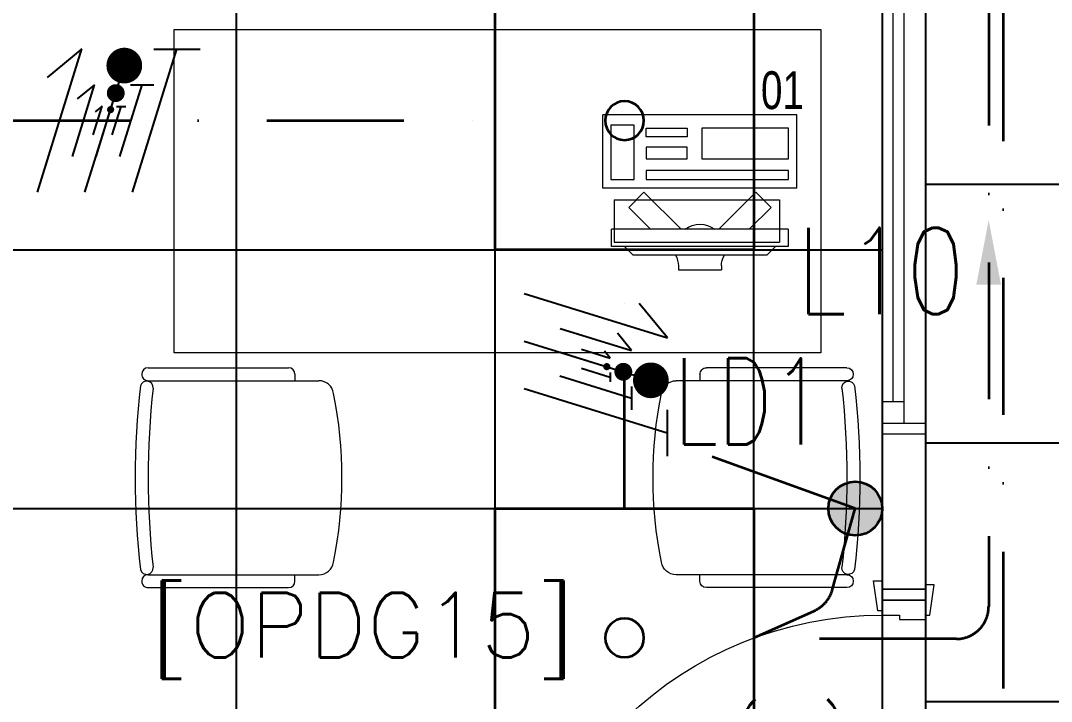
# Model space of a CAD drawing. Header units: inches. Extents: x -12418 to 57169, y -29325 to 19878.
# Drawn here: x 15699 to 18090, y -6347 to -4768 of the extents above; entities that cross this region are included whole.
import ezdxf
from ezdxf import colors
from ezdxf.entities.mleader import LeaderData, LeaderLine
from ezdxf.enums import TextEntityAlignment as Align
from ezdxf.math import Vec2, Vec3

# ---------------------------------------------------------------- set-up
doc = ezdxf.new("R2010")
doc.units = ezdxf.units.IN
doc.header["$LTSCALE"] = 25
doc.header["$MEASUREMENT"] = 0
doc.linetypes.add('DASHDOT', pattern=[25.4, 12.7, -6.35, 0, -6.35])
doc.layers.get('0').update_dxf_attribs({"color": 8})
for name, color, linetype, lineweight in [('00-Ground Floor$0$72_EGR_BASE_TEXT', 252, 'Continuous', 5), ('00-Ground Floor$0$72_EGR_EQP_TAG', 142, 'Continuous', 5), ('00-Ground Floor$0$Aluminum', 251, 'Continuous', 5), ('00-Ground Floor$0$LOADING', 253, 'Continuous', 5), ('00-Ground Floor$0$Walls', 251, 'Continuous', 5), ('00-Ground Floor$0$Wooden Joinery', 251, 'Continuous', 5), ('E-LITE-CIRC', 6, 'Continuous', 25), ('E-LITE-CIRC-NUMB', 6, 'Continuous', 25), ('E-LITE-CLNG', 150, 'Continuous', 35), ('E-LITE-CLNG-CNDT', 6, 'DASHDOT', 35), ('E-LITE-CLNG-CNDT @ 100', 6, 'DASHDOT', 35), ('E-LITE-CTRL', 6, 'Continuous', 25), ('E-LITE-IDEN', 6, 'Continuous', 25), ('E-LITE-SWCH @ 100', 3, 'Continuous', 35), ('E-POWR-TEXT', 6, 'Continuous', 25), ('E-POWR-WIRE', 6, 'Continuous', 25), ('E-POWR-WIRE @ 100', 6, 'Continuous', 25), ('E-POWR-WIRE @ 20', 6, 'Continuous', 25), ('E-POWR-WIRE @ 50', 6, 'Continuous', 25)]:
    doc.layers.add(name, color=color, linetype=linetype, lineweight=lineweight)
doc.layers.add('00-Ground Floor$0$False Ceiling', color=251, linetype='Continuous')
doc.styles.add('00-Ground Floor$0$SIMPLEX', font='SIMPLEX.shx', dxfattribs={"height": 150})
doc.styles.add('00-Ground Floor$0$X3G_ENTITY_257CFD', font='swisscl.ttf', dxfattribs={"height": 200})
doc.styles.add('DC_Elc_Romans', font='elc_romans.shx', dxfattribs={"width": 0.7})
doc.styles.add('DC_Simplex', font='SIMPLEX.shx', dxfattribs={"width": 0.7})

# ---------------------------------------------------------------- blocks, each defined once
blk = doc.blocks.new('00-Ground Floor$0$A$C72370EFE')
at = {"layer": '00-Ground Floor$0$Wooden Joinery'}
for p, q in [((-0.01, -0.04), (-0.02, -0.04)), ((-0.01, -0.03), (-0.01, -0.07)), ((0, -0.03), (-0.01, -0.03)), ((0.04, -0.03), (0.05, -0.03)), ((0.05, -0.03), (0.05, -0.07)), ((0.05, -0.04), (0.06, -0.04)), ((-0.05, -0.07), (-0.05, -0.16)), ((-0.03, -0.07), (-0.03, -0.16)), ((-0.01, -0.06), (-0.02, -0.06)), ((0, -0.07), (-0.01, -0.07)), ((0.04, -0.07), (0.05, -0.07)), ((0.05, -0.06), (0.06, -0.06)), ((0.07, -0.07), (0.07, -0.16)), ((0.09, -0.07), (0.09, -0.16)), ((-0.01, -0.17), (-0.02, -0.17)), ((-0.01, -0.19), (-0.02, -0.19)), ((-0.01, -0.17), (-0.01, -0.19)), ((0.05, -0.17), (0.06, -0.17)), ((0.05, -0.17), (0.05, -0.19)), ((0.05, -0.19), (0.06, -0.19))]:
    blk.add_line(p, q, dxfattribs=at)
for centre, radius, start, end in [((-0.02, -0.07), 0.03, 90, 180), ((0.06, -0.07), 0.03, 0, 90), ((-0.02, -0.07), 0.01, 90, 180), ((0.06, -0.07), 0.01, 0, 90), ((-0.02, -0.16), 0.03, 180, 270), ((-0.02, -0.16), 0.01, 180, 270), ((0.06, -0.16), 0.01, 270, 0), ((0.06, -0.16), 0.03, 270, 0)]:
    blk.add_arc(centre, radius, start, end, dxfattribs=at)
blk = doc.blocks.new('00-Ground Floor$0$A$C5DAD61B4')
at = {"layer": '00-Ground Floor$0$Wooden Joinery'}
for points in [[(80, 959.1), (80, 969.1), (10, 979.1), (10, 959.1)], [(940, 959.1), (940, 969.1), (1010, 979.1), (1010, 959.1)], [(70, 859.1), (70, 849.1), (0, 839.1), (0, 859.1)], [(120, 859.1), (120, 0), (80, 0), (80, 859.1)], [(950, 859.1), (950, 849.1), (1020, 839.1), (1020, 859.1)]]:
    blk.add_lwpolyline(points, close=True, dxfattribs=at)
for points in [[(45, 859.1), (45, 959.1), (20, 959.1), (20, 859.1), (45, 859.1)], [(45, 859.1), (80, 859.1), (80, 899.1), (90, 899.1), (90, 959.1), (45, 959.1), (45, 859.1)], [(975, 859.1), (940, 859.1), (940, 899.1), (930, 899.1), (930, 959.1), (975, 959.1), (975, 859.1)], [(975, 859.1), (975, 959.1), (1000, 959.1), (1000, 859.1), (975, 859.1)]]:
    blk.add_lwpolyline(points, dxfattribs=at)
blk.add_arc((80, 859.1), 860, 272.666, 0, dxfattribs=at)
at = {"layer": '00-Ground Floor$0$Wooden Joinery', "xscale": 999.9999999998854, "yscale": 999.9999999998854, "zscale": 999.9999999998854, "rotation": 180}
blk.add_blockref('00-Ground Floor$0$A$C72370EFE', (120, 0), dxfattribs=at)
blk = doc.blocks.new('00-Ground Floor$0$GF21016-P')
at = {"layer": '00-Ground Floor$0$LOADING', "extrusion": (-1.24384e-09, -1.20261e-09, -1)}
for p, q in [((0.0128, 0.0179), (0.0128, 0.4136)), ((0.4628, 0.0179), (0.4628, 0.4136)), ((-0.0172, 0.0179), (-0.0172, 0.3435)), ((-0.0022, 0.3585), (0.0128, 0.3585)), ((0.4778, 0.3585), (0.4628, 0.3585)), ((0.4928, 0.0179), (0.4928, 0.3435)), ((0.4778, 0.0029), (0.4778, 0.0029))]:
    blk.add_line(p, q, dxfattribs=at)
for centre, radius, start, end in [((-0.2378, -0.5362), 1.0036, 78.7568, 101.2432), ((-0.0478, 0.4136), 0.035, 0, 80.6557), ((-0.4278, 0.4136), 0.035, 99.3443, 180), ((0.0022, 0.3435), 0.015, 0, 90), ((-0.4778, 0.3435), 0.015, 90, 180), ((-0.0284, 0.0145), 0.015, 284.3864, 95.5209), ((-0.2378, 1.8928), 1.8749, 263.6341, 276.3659), ((-0.4471, 0.0145), 0.015, 84.4791, 255.6136), ((0.0022, 0.0179), 0.015, 270, 0), ((0.0022, 0.0179), 0.015, 180, 270), ((-0.2378, 1.8734), 1.8855, 263.5119, 276.4881), ((-0.4778, 0.0179), 0.015, 270, 0), ((-0.4778, 0.0179), 0.015, 180, 270)]:
    blk.add_arc(centre, radius, start, end, dxfattribs=at)
blk = doc.blocks.new('00-Ground Floor$0$ITCWLS1-P')
at = {"layer": '00-Ground Floor$0$LOADING'}
for p, q in [((-0.17, 0.45), (-0.17, 0)), ((-0.17, 0.45), (0, 0.45)), ((-0.1496, 0.4305), (-0.1291, 0.4305)), ((-0.1291, 0.4305), (-0.1291, 0.4089)), ((0, 0.45), (0, 0)), ((-0.2651, 0.43, 0), (-0.3051, 0.43, 0)), ((-0.3051, 0.43, 0), (-0.3051, 0.02, 0)), ((-0.197, 0.4094), (-0.295, 0.4094)), ((-0.295, 0.0264), (-0.295, 0.4094)), ((-0.2651, 0.43, 0), (-0.2651, 0.02, 0)), ((-0.197, 0.0264), (-0.197, 0.4094)), ((-0.3251, 0.38, 0), (-0.3051, 0.4, 0)), ((-0.3251, 0.38, 0), (-0.3251, 0.07, 0)), ((-0.3503, 0.275), (-0.3596, 0.275)), ((-0.3596, 0.175), (-0.3596, 0.275)), ((-0.3503, 0.175), (-0.3596, 0.175)), ((-0.3251, 0.07, 0), (-0.3051, 0.05, 0)), ((-0.197, 0.0264), (-0.295, 0.0264)), ((-0.3051, 0.02, 0), (-0.2651, 0.02, 0)), ((-0.17, 0), (0, 0))]:
    blk.add_line(p, q, dxfattribs=at)
at = {"layer": '00-Ground Floor$0$LOADING', "extrusion": (2.48281e-10, 3.18408e-10, -1)}
for p, q in [((-0.2651, 0.3395), (-0.2144, 0.3902)), ((-0.1791, 0.3548), (-0.2144, 0.3902)), ((-0.2651, 0.2688), (-0.1791, 0.3548))]:
    blk.add_line(p, q, dxfattribs=at)
at = {"layer": '00-Ground Floor$0$LOADING', "extrusion": (2.48281e-10, -3.18408e-10, -1)}
for p, q in [((-0.2651, 0.1812), (-0.1791, 0.0952)), ((-0.2651, 0.1105), (-0.2144, 0.0598)), ((-0.1791, 0.0952), (-0.2144, 0.0598))]:
    blk.add_line(p, q, dxfattribs=at)
at = {"layer": '00-Ground Floor$0$LOADING'}
for points in [[(-0.1291, 0.4089), (-0.1291, 0.1), (-0.1496, 0.1), (-0.1496, 0.4305)], [(-0.1496, 0.1), (-0.1496, 0.1), (-0.1496, 0.1), (-0.1496, 0.1), (-0.1496, 0.1), (-0.1496, 0.1), (-0.1496, 0.1), (-0.1496, 0.1), (-0.1496, 0.1)], [(-0.1496, 0.1), (-0.1496, 0.1), (-0.1496, 0.1), (-0.1496, 0.1), (-0.1496, 0.1), (-0.1496, 0.1), (-0.1496, 0.1), (-0.1496, 0.1), (-0.1496, 0.1), (-0.1496, 0.1), (-0.1496, 0.1), (-0.1496, 0.1), (-0.1496, 0.1), (-0.1496, 0.1), (-0.1496, 0.1), (-0.1496, 0.1), (-0.1496, 0.1), (-0.1496, 0.1)], [(-0.1496, 0.1), (-0.1496, 0.1), (-0.1496, 0.1), (-0.1496, 0.1), (-0.1496, 0.1), (-0.1496, 0.1), (-0.1496, 0.1), (-0.1496, 0.1), (-0.1496, 0.1), (-0.1496, 0.1)], [(-0.1496, 0.1), (-0.1496, 0.1), (-0.1496, 0.1), (-0.1496, 0.1), (-0.1496, 0.1), (-0.1496, 0.1), (-0.1496, 0.1)], [(-0.1496, 0.1), (-0.1496, 0.1), (-0.1496, 0.1), (-0.1496, 0.1), (-0.1496, 0.1), (-0.1496, 0.1), (-0.1496, 0.1), (-0.1496, 0.1), (-0.1496, 0.1), (-0.1496, 0.1)], [(-0.1496, 0.1), (-0.1496, 0.1), (-0.1496, 0.1), (-0.1496, 0.1), (-0.1496, 0.1), (-0.1496, 0.1), (-0.1496, 0.1), (-0.1496, 0.1), (-0.1496, 0.1), (-0.1496, 0.1), (-0.1496, 0.1), (-0.1496, 0.1), (-0.1496, 0.1), (-0.1496, 0.1), (-0.1496, 0.1)], [(-0.1496, 0.1), (-0.1496, 0.1), (-0.1496, 0.1), (-0.1496, 0.1), (-0.1496, 0.1), (-0.1496, 0.1), (-0.1496, 0.1), (-0.1496, 0.1), (-0.1496, 0.1), (-0.1496, 0.1)], [(-0.1496, 0.1), (-0.1496, 0.1), (-0.1496, 0.1), (-0.1496, 0.1), (-0.1496, 0.1), (-0.1496, 0.1), (-0.1496, 0.1), (-0.1496, 0.1), (-0.1496, 0.1), (-0.1496, 0.1)], [(-0.1496, 0.1), (-0.1496, 0.1), (-0.1496, 0.1), (-0.1496, 0.1), (-0.1496, 0.1), (-0.1496, 0.1), (-0.1496, 0.1), (-0.1496, 0.1), (-0.1496, 0.1), (-0.1496, 0.1), (-0.1496, 0.1), (-0.1496, 0.1), (-0.1496, 0.1), (-0.1496, 0.1), (-0.1496, 0.1), (-0.1496, 0.1), (-0.1496, 0.1), (-0.1496, 0.1), (-0.1496, 0.1), (-0.1496, 0.1), (-0.1496, 0.1), (-0.1496, 0.1), (-0.1496, 0.1), (-0.1496, 0.1), (-0.1496, 0.1), (-0.1496, 0.1), (-0.1496, 0.1), (-0.1496, 0.1), (-0.1496, 0.1), (-0.1496, 0.1), (-0.1496, 0.1), (-0.1496, 0.1), (-0.1496, 0.1), (-0.1496, 0.1), (-0.1496, 0.1), (-0.1496, 0.1), (-0.1496, 0.1), (-0.1496, 0.1), (-0.1496, 0.1), (-0.1496, 0.1), (-0.1496, 0.1), (-0.1496, 0.1), (-0.1496, 0.1), (-0.1496, 0.1), (-0.1496, 0.1), (-0.1496, 0.1), (-0.1496, 0.1), (-0.1496, 0.1), (-0.1496, 0.1), (-0.1496, 0.1), (-0.1496, 0.1), (-0.1496, 0.1), (-0.1496, 0.1), (-0.1496, 0.1)], [(-0.1496, 0.1), (-0.1496, 0.1), (-0.1496, 0.1), (-0.1496, 0.1), (-0.1496, 0.1), (-0.1496, 0.1), (-0.1496, 0.1), (-0.1496, 0.1), (-0.1496, 0.1), (-0.1496, 0.1), (-0.1496, 0.1), (-0.1496, 0.1), (-0.1496, 0.1), (-0.1496, 0.1), (-0.1496, 0.1), (-0.1496, 0.1), (-0.1496, 0.1), (-0.1496, 0.1), (-0.1496, 0.1), (-0.1496, 0.1), (-0.1496, 0.1), (-0.1496, 0.1), (-0.1496, 0.1), (-0.1496, 0.1), (-0.1496, 0.1), (-0.1496, 0.1), (-0.1496, 0.1), (-0.1496, 0.1), (-0.1496, 0.1), (-0.1496, 0.1), (-0.1496, 0.1), (-0.1496, 0.1), (-0.1496, 0.1), (-0.1496, 0.1), (-0.1496, 0.1), (-0.1496, 0.1), (-0.1496, 0.1), (-0.1496, 0.1), (-0.1496, 0.1), (-0.1496, 0.1), (-0.1496, 0.1), (-0.1496, 0.1), (-0.1496, 0.1), (-0.1496, 0.1), (-0.1496, 0.1), (-0.1496, 0.1), (-0.1496, 0.1), (-0.1496, 0.1), (-0.1496, 0.1), (-0.1496, 0.1), (-0.1496, 0.1), (-0.1496, 0.1), (-0.1496, 0.1), (-0.1496, 0.1), (-0.1496, 0.1), (-0.1496, 0.1), (-0.1496, 0.1), (-0.1496, 0.1), (-0.1496, 0.1), (-0.1496, 0.1), (-0.1496, 0.1), (-0.1496, 0.1), (-0.1496, 0.1), (-0.1496, 0.1), (-0.1496, 0.1), (-0.1496, 0.1), (-0.1496, 0.1), (-0.1496, 0.1), (-0.1496, 0.1), (-0.1496, 0.1), (-0.1496, 0.1), (-0.1496, 0.1), (-0.1496, 0.1), (-0.1496, 0.1), (-0.1496, 0.1), (-0.1496, 0.1), (-0.1496, 0.1), (-0.1496, 0.1), (-0.1496, 0.1), (-0.1496, 0.1), (-0.1496, 0.1), (-0.1496, 0.1), (-0.1496, 0.1), (-0.1496, 0.1), (-0.1496, 0.1), (-0.1496, 0.1), (-0.1496, 0.1), (-0.1496, 0.1), (-0.1496, 0.1)], [(-0.1496, 0.1), (-0.1496, 0.1), (-0.1496, 0.1), (-0.1496, 0.1), (-0.1496, 0.1), (-0.1496, 0.1), (-0.1496, 0.1), (-0.1496, 0.1), (-0.1496, 0.1), (-0.1496, 0.1), (-0.1496, 0.1), (-0.1496, 0.1)], [(-0.1496, 0.1), (-0.1496, 0.1), (-0.1496, 0.1), (-0.1496, 0.1), (-0.1496, 0.1), (-0.1496, 0.1), (-0.1496, 0.1)], [(-0.1496, 0.1), (-0.1496, 0.1), (-0.1496, 0.1), (-0.1496, 0.1), (-0.1496, 0.1), (-0.1496, 0.1), (-0.1496, 0.1), (-0.1496, 0.1), (-0.1496, 0.1), (-0.1496, 0.1), (-0.1496, 0.1), (-0.1496, 0.1), (-0.1496, 0.1), (-0.1496, 0.1), (-0.1496, 0.1), (-0.1496, 0.1), (-0.1496, 0.1)], [(-0.1496, 0.1), (-0.1496, 0.1), (-0.1496, 0.1), (-0.1496, 0.1), (-0.1496, 0.1), (-0.1496, 0.1), (-0.1496, 0.1), (-0.1496, 0.1), (-0.1496, 0.1), (-0.1496, 0.1), (-0.1496, 0.1), (-0.1496, 0.1), (-0.1496, 0.1), (-0.1496, 0.1), (-0.1496, 0.1), (-0.1496, 0.1), (-0.1496, 0.1), (-0.1496, 0.1), (-0.1496, 0.1), (-0.1496, 0.1), (-0.1496, 0.1), (-0.1496, 0.1), (-0.1496, 0.1), (-0.1496, 0.1), (-0.1496, 0.1), (-0.1496, 0.1), (-0.1496, 0.1), (-0.1496, 0.1), (-0.1496, 0.1), (-0.1496, 0.1), (-0.1496, 0.1), (-0.1496, 0.1), (-0.1496, 0.1), (-0.1496, 0.1), (-0.1496, 0.1), (-0.1496, 0.1), (-0.1496, 0.1), (-0.1496, 0.1), (-0.1496, 0.1), (-0.1496, 0.1), (-0.1496, 0.1), (-0.1496, 0.1), (-0.1496, 0.1), (-0.1496, 0.1), (-0.1496, 0.1), (-0.1496, 0.1), (-0.1496, 0.1), (-0.1496, 0.1), (-0.1496, 0.1), (-0.1496, 0.1), (-0.1496, 0.1), (-0.1496, 0.1), (-0.1496, 0.1), (-0.1496, 0.1), (-0.1496, 0.1), (-0.1496, 0.1), (-0.1496, 0.1), (-0.1496, 0.1), (-0.1496, 0.1), (-0.1496, 0.1), (-0.1496, 0.1), (-0.1496, 0.1), (-0.1496, 0.1), (-0.1496, 0.1), (-0.1496, 0.1), (-0.1496, 0.1), (-0.1496, 0.1), (-0.1496, 0.1), (-0.1496, 0.1), (-0.1496, 0.1), (-0.1496, 0.1), (-0.1496, 0.1), (-0.1496, 0.1), (-0.1496, 0.1), (-0.1496, 0.1), (-0.1496, 0.1), (-0.1496, 0.1), (-0.1496, 0.1), (-0.1496, 0.1), (-0.1496, 0.1), (-0.1496, 0.1), (-0.1496, 0.1), (-0.1496, 0.1), (-0.1496, 0.1), (-0.1496, 0.1), (-0.1496, 0.1), (-0.1496, 0.1), (-0.1496, 0.1), (-0.1496, 0.1), (-0.1496, 0.1), (-0.1496, 0.1), (-0.1496, 0.1), (-0.1496, 0.1), (-0.1496, 0.1), (-0.1496, 0.1), (-0.1496, 0.1), (-0.1496, 0.1), (-0.1496, 0.1), (-0.1496, 0.1), (-0.1496, 0.1), (-0.1496, 0.1), (-0.1496, 0.1), (-0.1496, 0.1), (-0.1496, 0.1), (-0.1496, 0.1), (-0.1496, 0.1), (-0.1496, 0.1), (-0.1496, 0.1), (-0.1496, 0.1), (-0.1496, 0.1), (-0.1496, 0.1)], [(-0.1496, 0.1), (-0.1496, 0.1), (-0.1496, 0.1), (-0.1496, 0.1), (-0.1496, 0.1), (-0.1496, 0.1), (-0.1496, 0.1), (-0.1496, 0.1)]]:
    blk.add_lwpolyline(points, dxfattribs=at)
for points in [[(-0.1019, 0.4305), (-0.0304, 0.4305), (-0.0304, 0.2294), (-0.1019, 0.2294)], [(-0.1019, 0.1954), (-0.0747, 0.1954), (-0.0747, 0.1), (-0.1019, 0.1)], [(-0.0304, 0.1954), (-0.0508, 0.1954), (-0.0508, 0.1), (-0.0304, 0.1)], [(-0.1496, 0.1), (-0.1496, 0.1), (-0.1496, 0.1), (-0.1496, 0.1), (-0.1496, 0.1), (-0.1496, 0.1), (-0.1496, 0.1), (-0.1496, 0.1), (-0.1496, 0.1), (-0.1496, 0.1), (-0.1496, 0.1), (-0.1496, 0.1), (-0.1496, 0.1), (-0.1496, 0.1), (-0.1496, 0.1), (-0.1496, 0.1), (-0.1496, 0.1), (-0.1496, 0.1), (-0.1496, 0.1), (-0.1496, 0.1), (-0.1496, 0.1), (-0.1496, 0.1), (-0.1496, 0.1), (-0.1496, 0.1), (-0.1496, 0.1), (-0.1496, 0.1), (-0.1496, 0.1), (-0.1496, 0.1), (-0.1496, 0.1), (-0.1496, 0.1), (-0.1496, 0.1), (-0.1496, 0.1), (-0.1496, 0.1), (-0.1496, 0.1), (-0.1496, 0.1), (-0.1496, 0.1), (-0.1496, 0.1), (-0.1496, 0.1), (-0.1496, 0.1), (-0.1496, 0.1), (-0.1496, 0.1), (-0.1496, 0.1), (-0.1496, 0.1), (-0.1496, 0.1), (-0.1496, 0.1), (-0.1496, 0.1), (-0.1496, 0.1), (-0.1496, 0.1), (-0.1496, 0.1), (-0.1496, 0.1), (-0.1496, 0.1), (-0.1496, 0.1), (-0.1496, 0.1), (-0.1496, 0.1), (-0.1496, 0.1), (-0.1496, 0.1), (-0.1496, 0.1), (-0.1496, 0.1), (-0.1496, 0.1), (-0.1496, 0.1), (-0.1496, 0.1), (-0.1496, 0.1), (-0.1496, 0.1), (-0.1496, 0.1), (-0.1496, 0.1), (-0.1496, 0.1), (-0.1496, 0.1), (-0.1496, 0.1), (-0.1496, 0.1), (-0.1496, 0.1), (-0.1496, 0.1), (-0.1496, 0.1), (-0.1496, 0.1), (-0.1496, 0.1), (-0.1496, 0.1), (-0.1496, 0.1), (-0.1496, 0.1), (-0.1496, 0.1), (-0.1496, 0.1), (-0.1496, 0.1), (-0.1496, 0.1), (-0.1496, 0.1), (-0.1496, 0.1), (-0.1496, 0.1), (-0.1496, 0.1), (-0.1496, 0.1), (-0.1496, 0.1), (-0.1496, 0.1), (-0.1496, 0.1), (-0.1496, 0.1), (-0.1496, 0.1), (-0.1496, 0.1), (-0.1496, 0.1), (-0.1496, 0.1), (-0.1496, 0.1), (-0.1496, 0.1), (-0.1496, 0.1), (-0.1496, 0.1), (-0.1496, 0.1), (-0.1496, 0.1), (-0.1496, 0.1), (-0.1496, 0.1), (-0.1496, 0.1), (-0.1496, 0.1), (-0.1496, 0.1), (-0.1496, 0.1), (-0.1496, 0.1), (-0.1496, 0.1), (-0.1496, 0.1), (-0.1496, 0.1), (-0.1496, 0.1), (-0.1496, 0.1), (-0.1496, 0.1), (-0.1496, 0.1), (-0.1496, 0.1), (-0.1496, 0.1), (-0.1496, 0.1), (-0.1496, 0.1), (-0.1496, 0.1), (-0.1496, 0.1), (-0.1496, 0.1), (-0.1496, 0.1), (-0.1496, 0.1), (-0.1496, 0.1), (-0.1496, 0.1), (-0.1496, 0.1), (-0.1496, 0.1), (-0.1496, 0.1), (-0.1496, 0.1), (-0.1496, 0.1), (-0.1496, 0.1), (-0.1496, 0.1), (-0.1496, 0.1), (-0.1496, 0.1), (-0.1496, 0.1), (-0.1496, 0.1), (-0.1496, 0.1), (-0.1496, 0.1), (-0.1496, 0.1), (-0.1496, 0.1), (-0.1496, 0.1), (-0.1496, 0.1), (-0.1496, 0.1), (-0.1496, 0.1), (-0.1496, 0.1), (-0.1496, 0.1), (-0.1496, 0.1), (-0.1496, 0.1), (-0.1496, 0.1), (-0.1496, 0.1), (-0.1496, 0.1), (-0.1496, 0.1), (-0.1496, 0.1), (-0.1496, 0.1), (-0.1496, 0.1), (-0.1496, 0.1), (-0.1496, 0.1), (-0.1496, 0.1), (-0.1496, 0.1), (-0.1496, 0.1), (-0.1496, 0.1), (-0.1496, 0.1), (-0.1496, 0.1), (-0.1496, 0.1), (-0.1496, 0.1), (-0.1496, 0.1), (-0.1496, 0.1), (-0.1496, 0.1), (-0.1496, 0.1), (-0.1496, 0.1), (-0.1496, 0.1), (-0.1496, 0.1), (-0.1496, 0.1), (-0.1496, 0.1), (-0.1496, 0.1), (-0.1496, 0.1), (-0.1496, 0.1), (-0.1496, 0.1), (-0.1496, 0.1), (-0.1496, 0.1), (-0.1496, 0.1), (-0.1496, 0.1), (-0.1496, 0.1), (-0.1496, 0.1), (-0.1496, 0.1), (-0.1496, 0.1), (-0.1496, 0.1), (-0.1496, 0.1), (-0.1496, 0.1), (-0.1496, 0.1), (-0.1496, 0.1), (-0.1496, 0.1), (-0.1496, 0.1), (-0.1496, 0.1), (-0.1496, 0.1), (-0.1496, 0.1), (-0.1496, 0.1), (-0.1496, 0.1), (-0.1496, 0.1), (-0.1496, 0.1), (-0.1496, 0.1), (-0.1496, 0.1), (-0.1496, 0.1), (-0.1496, 0.1), (-0.1496, 0.1), (-0.1496, 0.1), (-0.1496, 0.1), (-0.1496, 0.1), (-0.1496, 0.1), (-0.1496, 0.1), (-0.1496, 0.1), (-0.1496, 0.1), (-0.1496, 0.1), (-0.1496, 0.1), (-0.1496, 0.1), (-0.1496, 0.1), (-0.1496, 0.1), (-0.1496, 0.1), (-0.1496, 0.1), (-0.1496, 0.1), (-0.1496, 0.1), (-0.1496, 0.1), (-0.1496, 0.1), (-0.1496, 0.1), (-0.1496, 0.1), (-0.1496, 0.1), (-0.1496, 0.1), (-0.1496, 0.1), (-0.1496, 0.1), (-0.1496, 0.1), (-0.1496, 0.1), (-0.1496, 0.1), (-0.1496, 0.1), (-0.1496, 0.1), (-0.1496, 0.1), (-0.1496, 0.1), (-0.1496, 0.1), (-0.1496, 0.1), (-0.1496, 0.1), (-0.1496, 0.1), (-0.1496, 0.1), (-0.1496, 0.1), (-0.1496, 0.1), (-0.1496, 0.1), (-0.1496, 0.1), (-0.1496, 0.1), (-0.1496, 0.1), (-0.1496, 0.1), (-0.1496, 0.1), (-0.1496, 0.1), (-0.1496, 0.1), (-0.1496, 0.1), (-0.1496, 0.1), (-0.1496, 0.1), (-0.1496, 0.1), (-0.1496, 0.1), (-0.1496, 0.1), (-0.1496, 0.1), (-0.1496, 0.1), (-0.1496, 0.1), (-0.1496, 0.1), (-0.1496, 0.1), (-0.1496, 0.1), (-0.1496, 0.1), (-0.1496, 0.1), (-0.1496, 0.1), (-0.1496, 0.1), (-0.1496, 0.1), (-0.1496, 0.1), (-0.1496, 0.1), (-0.1496, 0.1), (-0.1496, 0.1), (-0.1496, 0.1), (-0.1496, 0.1), (-0.1496, 0.1), (-0.1496, 0.1), (-0.1496, 0.1)], [(-0.1496, 0.1), (-0.1496, 0.1), (-0.1496, 0.1), (-0.1496, 0.1), (-0.1496, 0.1), (-0.1496, 0.1), (-0.1496, 0.1), (-0.1496, 0.1), (-0.1496, 0.1), (-0.1496, 0.1), (-0.1496, 0.1), (-0.1496, 0.1), (-0.1496, 0.1), (-0.1496, 0.1), (-0.1496, 0.1), (-0.1496, 0.1), (-0.1496, 0.1), (-0.1496, 0.1), (-0.1496, 0.1), (-0.1496, 0.1), (-0.1496, 0.1), (-0.1496, 0.1), (-0.1496, 0.1), (-0.1496, 0.1), (-0.1496, 0.1), (-0.1496, 0.1), (-0.1496, 0.1), (-0.1496, 0.1), (-0.1496, 0.1), (-0.1496, 0.1), (-0.1496, 0.1), (-0.1496, 0.1), (-0.1496, 0.1), (-0.1496, 0.1), (-0.1496, 0.1), (-0.1496, 0.1), (-0.1496, 0.1), (-0.1496, 0.1), (-0.1496, 0.1), (-0.1496, 0.1), (-0.1496, 0.1), (-0.1496, 0.1), (-0.1496, 0.1), (-0.1496, 0.1), (-0.1496, 0.1), (-0.1496, 0.1), (-0.1496, 0.1), (-0.1496, 0.1), (-0.1496, 0.1), (-0.1496, 0.1), (-0.1496, 0.1), (-0.1496, 0.1), (-0.1496, 0.1), (-0.1496, 0.1), (-0.1496, 0.1), (-0.1496, 0.1), (-0.1496, 0.1), (-0.1496, 0.1), (-0.1496, 0.1), (-0.1496, 0.1), (-0.1496, 0.1), (-0.1496, 0.1), (-0.1496, 0.1), (-0.1496, 0.1), (-0.1496, 0.1), (-0.1496, 0.1), (-0.1496, 0.1), (-0.1496, 0.1), (-0.1496, 0.1), (-0.1496, 0.1), (-0.1496, 0.1), (-0.1496, 0.1), (-0.1496, 0.1), (-0.1496, 0.1), (-0.1496, 0.1), (-0.1496, 0.1), (-0.1496, 0.1), (-0.1496, 0.1), (-0.1496, 0.1), (-0.1496, 0.1), (-0.1496, 0.1), (-0.1496, 0.1), (-0.1496, 0.1), (-0.1496, 0.1), (-0.1496, 0.1), (-0.1496, 0.1), (-0.1496, 0.1), (-0.1496, 0.1), (-0.1496, 0.1), (-0.1496, 0.1), (-0.1496, 0.1), (-0.1496, 0.1), (-0.1496, 0.1), (-0.1496, 0.1), (-0.1496, 0.1), (-0.1496, 0.1), (-0.1496, 0.1), (-0.1496, 0.1), (-0.1496, 0.1), (-0.1496, 0.1), (-0.1496, 0.1), (-0.1496, 0.1), (-0.1496, 0.1), (-0.1496, 0.1), (-0.1496, 0.1), (-0.1496, 0.1), (-0.1496, 0.1), (-0.1496, 0.1), (-0.1496, 0.1), (-0.1496, 0.1), (-0.1496, 0.1), (-0.1496, 0.1), (-0.1496, 0.1), (-0.1496, 0.1), (-0.1496, 0.1), (-0.1496, 0.1), (-0.1496, 0.1), (-0.1496, 0.1), (-0.1496, 0.1), (-0.1496, 0.1), (-0.1496, 0.1), (-0.1496, 0.1), (-0.1496, 0.1), (-0.1496, 0.1), (-0.1496, 0.1), (-0.1496, 0.1), (-0.1496, 0.1), (-0.1496, 0.1), (-0.1496, 0.1), (-0.1496, 0.1), (-0.1496, 0.1), (-0.1496, 0.1), (-0.1496, 0.1), (-0.1496, 0.1), (-0.1496, 0.1), (-0.1496, 0.1), (-0.1496, 0.1), (-0.1496, 0.1), (-0.1496, 0.1), (-0.1496, 0.1), (-0.1496, 0.1), (-0.1496, 0.1), (-0.1496, 0.1), (-0.1496, 0.1), (-0.1496, 0.1), (-0.1496, 0.1), (-0.1496, 0.1), (-0.1496, 0.1), (-0.1496, 0.1), (-0.1496, 0.1), (-0.1496, 0.1), (-0.1496, 0.1), (-0.1496, 0.1), (-0.1496, 0.1), (-0.1496, 0.1), (-0.1496, 0.1), (-0.1496, 0.1), (-0.1496, 0.1), (-0.1496, 0.1), (-0.1496, 0.1), (-0.1496, 0.1), (-0.1496, 0.1), (-0.1496, 0.1), (-0.1496, 0.1), (-0.1496, 0.1), (-0.1496, 0.1), (-0.1496, 0.1), (-0.1496, 0.1), (-0.1496, 0.1), (-0.1496, 0.1), (-0.1496, 0.1), (-0.1496, 0.1), (-0.1496, 0.1), (-0.1496, 0.1), (-0.1496, 0.1), (-0.1496, 0.1), (-0.1496, 0.1), (-0.1496, 0.1), (-0.1496, 0.1), (-0.1496, 0.1), (-0.1496, 0.1), (-0.1496, 0.1), (-0.1496, 0.1), (-0.1496, 0.1), (-0.1496, 0.1), (-0.1496, 0.1), (-0.1496, 0.1), (-0.1496, 0.1), (-0.1496, 0.1), (-0.1496, 0.1), (-0.1496, 0.1), (-0.1496, 0.1), (-0.1496, 0.1), (-0.1496, 0.1), (-0.1496, 0.1), (-0.1496, 0.1), (-0.1496, 0.1), (-0.1496, 0.1), (-0.1496, 0.1), (-0.1496, 0.1), (-0.1496, 0.1), (-0.1496, 0.1), (-0.1496, 0.1), (-0.1496, 0.1), (-0.1496, 0.1), (-0.1496, 0.1), (-0.1496, 0.1), (-0.1496, 0.1), (-0.1496, 0.1), (-0.1496, 0.1), (-0.1496, 0.1), (-0.1496, 0.1), (-0.1496, 0.1), (-0.1496, 0.1)], [(-0.1496, 0.1), (-0.1496, 0.1), (-0.1496, 0.1), (-0.1496, 0.1), (-0.1496, 0.1), (-0.1496, 0.1), (-0.1496, 0.1), (-0.1496, 0.1), (-0.1496, 0.1), (-0.1496, 0.1), (-0.1496, 0.1), (-0.1496, 0.1), (-0.1496, 0.1), (-0.1496, 0.1), (-0.1496, 0.1), (-0.1496, 0.1), (-0.1496, 0.1), (-0.1496, 0.1), (-0.1496, 0.1), (-0.1496, 0.1), (-0.1496, 0.1), (-0.1496, 0.1), (-0.1496, 0.1), (-0.1496, 0.1), (-0.1496, 0.1), (-0.1496, 0.1), (-0.1496, 0.1), (-0.1496, 0.1), (-0.1496, 0.1), (-0.1496, 0.1), (-0.1496, 0.1), (-0.1496, 0.1), (-0.1496, 0.1), (-0.1496, 0.1), (-0.1496, 0.1), (-0.1496, 0.1), (-0.1496, 0.1), (-0.1496, 0.1), (-0.1496, 0.1), (-0.1496, 0.1), (-0.1496, 0.1), (-0.1496, 0.1), (-0.1496, 0.1), (-0.1496, 0.1), (-0.1496, 0.1), (-0.1496, 0.1), (-0.1496, 0.1), (-0.1496, 0.1), (-0.1496, 0.1), (-0.1496, 0.1), (-0.1496, 0.1), (-0.1496, 0.1), (-0.1496, 0.1), (-0.1496, 0.1), (-0.1496, 0.1), (-0.1496, 0.1), (-0.1496, 0.1), (-0.1496, 0.1), (-0.1496, 0.1), (-0.1496, 0.1), (-0.1496, 0.1), (-0.1496, 0.1), (-0.1496, 0.1), (-0.1496, 0.1), (-0.1496, 0.1), (-0.1496, 0.1), (-0.1496, 0.1), (-0.1496, 0.1), (-0.1496, 0.1), (-0.1496, 0.1), (-0.1496, 0.1), (-0.1496, 0.1), (-0.1496, 0.1), (-0.1496, 0.1), (-0.1496, 0.1), (-0.1496, 0.1), (-0.1496, 0.1), (-0.1496, 0.1), (-0.1496, 0.1), (-0.1496, 0.1), (-0.1496, 0.1), (-0.1496, 0.1), (-0.1496, 0.1), (-0.1496, 0.1), (-0.1496, 0.1), (-0.1496, 0.1), (-0.1496, 0.1), (-0.1496, 0.1), (-0.1496, 0.1), (-0.1496, 0.1), (-0.1496, 0.1), (-0.1496, 0.1), (-0.1496, 0.1), (-0.1496, 0.1), (-0.1496, 0.1), (-0.1496, 0.1), (-0.1496, 0.1), (-0.1496, 0.1), (-0.1496, 0.1), (-0.1496, 0.1), (-0.1496, 0.1), (-0.1496, 0.1), (-0.1496, 0.1), (-0.1496, 0.1), (-0.1496, 0.1), (-0.1496, 0.1), (-0.1496, 0.1), (-0.1496, 0.1), (-0.1496, 0.1), (-0.1496, 0.1), (-0.1496, 0.1), (-0.1496, 0.1), (-0.1496, 0.1), (-0.1496, 0.1), (-0.1496, 0.1), (-0.1496, 0.1), (-0.1496, 0.1), (-0.1496, 0.1), (-0.1496, 0.1), (-0.1496, 0.1), (-0.1496, 0.1), (-0.1496, 0.1), (-0.1496, 0.1), (-0.1496, 0.1), (-0.1496, 0.1), (-0.1496, 0.1), (-0.1496, 0.1), (-0.1496, 0.1), (-0.1496, 0.1), (-0.1496, 0.1), (-0.1496, 0.1), (-0.1496, 0.1), (-0.1496, 0.1), (-0.1496, 0.1), (-0.1496, 0.1), (-0.1496, 0.1), (-0.1496, 0.1), (-0.1496, 0.1), (-0.1496, 0.1), (-0.1496, 0.1), (-0.1496, 0.1), (-0.1496, 0.1), (-0.1496, 0.1), (-0.1496, 0.1), (-0.1496, 0.1), (-0.1496, 0.1), (-0.1496, 0.1), (-0.1496, 0.1), (-0.1496, 0.1), (-0.1496, 0.1), (-0.1496, 0.1), (-0.1496, 0.1), (-0.1496, 0.1), (-0.1496, 0.1), (-0.1496, 0.1), (-0.1496, 0.1), (-0.1496, 0.1), (-0.1496, 0.1), (-0.1496, 0.1), (-0.1496, 0.1), (-0.1496, 0.1), (-0.1496, 0.1), (-0.1496, 0.1), (-0.1496, 0.1), (-0.1496, 0.1), (-0.1496, 0.1), (-0.1496, 0.1), (-0.1496, 0.1), (-0.1496, 0.1), (-0.1496, 0.1), (-0.1496, 0.1), (-0.1496, 0.1), (-0.1496, 0.1), (-0.1496, 0.1), (-0.1496, 0.1), (-0.1496, 0.1), (-0.1496, 0.1), (-0.1496, 0.1), (-0.1496, 0.1), (-0.1496, 0.1), (-0.1496, 0.1), (-0.1496, 0.1), (-0.1496, 0.1), (-0.1496, 0.1), (-0.1496, 0.1), (-0.1496, 0.1), (-0.1496, 0.1), (-0.1496, 0.1), (-0.1496, 0.1), (-0.1496, 0.1), (-0.1496, 0.1), (-0.1496, 0.1), (-0.1496, 0.1), (-0.1496, 0.1), (-0.1496, 0.1), (-0.1496, 0.1), (-0.1496, 0.1), (-0.1496, 0.1), (-0.1496, 0.1), (-0.1496, 0.1), (-0.1496, 0.1), (-0.1496, 0.1), (-0.1496, 0.1), (-0.1496, 0.1), (-0.1496, 0.1), (-0.1496, 0.1), (-0.1496, 0.1), (-0.1496, 0.1), (-0.1496, 0.1), (-0.1496, 0.1), (-0.1496, 0.1), (-0.1496, 0.1), (-0.1496, 0.1), (-0.1496, 0.1), (-0.1496, 0.1), (-0.1496, 0.1), (-0.1496, 0.1), (-0.1496, 0.1), (-0.1496, 0.1)], [(-0.1496, 0.0727), (-0.0236, 0.0727), (-0.0236, 0.0182), (-0.1496, 0.0182)]]:
    blk.add_lwpolyline(points, close=True, dxfattribs=at)
for centre, radius, start, end in [((-0.3503, 0.325), 0.05, 270, 300.3093), ((-0.3089, 0.225), 0.0556, 321.9431, 38.0569), ((-0.3503, 0.125), 0.05, 59.6907, 90)]:
    blk.add_arc(centre, radius, start, end, dxfattribs=at)
blk = doc.blocks.new('00-Ground Floor$0$A$C37be4daf')
at = {"layer": '00-Ground Floor$0$Aluminum'}
for p, q in [((1416, 598.2), (216, 598.2)), ((241, 498.2), (241, 598.2)), ((291, 548.2), (291, 598.2)), ((1341, 548.2), (1341, 598.2)), ((1391, 498.2), (1391, 598.2)), ((291, 573.2), (1341, 573.2)), ((1391, 548.2), (241, 548.2)), ((1416, 498.2), (216, 498.2))]:
    blk.add_line(p, q, dxfattribs=at)
at = {"layer": '00-Ground Floor$0$Walls'}
for p, q in [((216, 498.2), (216, 598.2)), ((1416, 498.2), (1416, 598.2))]:
    blk.add_line(p, q, dxfattribs=at)
blk = doc.blocks.new('00-Ground Floor$0$A$Ce9e1c4c3')
at = {"layer": '00-Ground Floor$0$False Ceiling', "color": 254, "linetype": 'Continuous'}
for p, q in [((-82202.3, -2747.4, 0), (-82202.3, -12867.4, 0)), ((-83800, -7167.4), (-83800, -4167.4)), ((-83200, -7167.4), (-83200, -4167.4)), ((-82600, -7167.4), (-82600, -4167.4)), ((-82202.3, -5147.4), (-80402.3, -5147.4)), ((-85802.1, -5300), (-82302.3, -5300)), ((-82202.3, -5747.4), (-80402.3, -5747.4)), ((-85802.1, -5900), (-82302.3, -5900)), ((-82202.3, -6347.4), (-80402.3, -6347.4))]:
    blk.add_line(p, q, dxfattribs=at)
at = {"layer": '00-Ground Floor$0$False Ceiling', "color": 254}
blk.add_line((-82302.3, -4167.4, 0), (-82302.3, -7167.4, 0), dxfattribs=at)
blk = doc.blocks.new('00-Ground Floor')
at = {"layer": '00-Ground Floor$0$LOADING', "elevation": 0}
blk.add_lwpolyline([(17555.3, -4788.8), (17555.3, -5538.8), (16055.3, -5538.8), (16055.3, -4788.8)], close=True, dxfattribs=at)
at = {"layer": '00-Ground Floor$0$Walls'}
for p, q in [((17797.7, -6087.4, 0), (17797.7, -4067.4, 0)), ((17697.7, -6087.4, 0), (17697.7, -4167.4, 0)), ((17697.7, -6087.4, 0), (17797.7, -6087.4, 0))]:
    blk.add_line(p, q, dxfattribs=at)
at = {"rotation": 90}
blk.add_blockref('00-Ground Floor$0$A$C37be4daf', (18296, -5943.4, 0), dxfattribs=at)
at = {"layer": '00-Ground Floor$0$False Ceiling', "color": 254}
blk.add_blockref('00-Ground Floor$0$A$Ce9e1c4c3', (100000, 0), dxfattribs=at)
at = {"layer": '00-Ground Floor$0$LOADING', "extrusion": (1.93989e-16, 8.01373e-06, 1), "xscale": -1000.000000000009, "yscale": 1000.000000000009, "zscale": 1000.000000000009, "rotation": 270.0000000000001}
blk.add_blockref('00-Ground Floor$0$ITCWLS1-P', (17049.8, -4986.9, 0), dxfattribs=at)
at = {"layer": '00-Ground Floor$0$LOADING', "extrusion": (2.24019e-05, 2.67576e-11, 1), "xscale": -1000.000000000005, "yscale": 1000.000000000005, "zscale": -1000.000000000005, "rotation": 270.0000251123527}
blk.add_blockref('00-Ground Floor$0$GF21016-P', (15977.1, -6066.3, 0.4), dxfattribs=at)
at = {"layer": '00-Ground Floor$0$LOADING', "extrusion": (-2.24019e-05, 2.67576e-11, 1), "xscale": 1000.000000000005, "yscale": 1000.000000000005, "zscale": -1000.000000000002, "rotation": 89.9999748876473}
blk.add_blockref('00-Ground Floor$0$GF21016-P', (17633.5, -6066.3, -0.4), dxfattribs=at)
at = {"layer": '00-Ground Floor$0$Wooden Joinery', "xscale": -1, "rotation": 270}
blk.add_blockref('00-Ground Floor$0$A$C5DAD61B4', (16838.7, -7087.4, 0), dxfattribs=at)
at = {"layer": '00-Ground Floor$0$72_EGR_BASE_TEXT', "char_height": 150, "attachment_point": 2, "style": '00-Ground Floor$0$SIMPLEX'}
for s, insert in [('[OPDG15]', (16492.7, -6095.3, 0)), ('GENERAL CONSULT ROOM (1)', (16156.1, -6370.8))]:
    blk.add_mtext(s, dxfattribs=dict(at, insert=insert))
at = {"layer": '00-Ground Floor$0$72_EGR_EQP_TAG', "insert": (17466.3, -4885.6, 0), "char_height": 87.47, "attachment_point": 2, "style": '00-Ground Floor$0$X3G_ENTITY_257CFD'}
blk.add_mtext('01', dxfattribs=at)
blk = doc.blocks.new('*U14')
blk.add_lwpolyline([(-300, 300), (-300, -300), (300, -300), (300, 300)], close=True)
blk.add_circle((0, 0), 45)
at = {"layer": 'E-LITE-CIRC-NUMB', "style": 'DC_Simplex', "width": 0.7, "flags": 8}
blk.add_attdef('CIRCUIT', text='', height=200, rotation=0, dxfattribs=at).set_placement((-473.9, 300), align=Align.RIGHT)
at = {"layer": 'E-LITE-CTRL', "style": 'DC_Simplex', "width": 0.7, "flags": 8}
blk.add_attdef('CONTROL', (1118.9, -935), '', height=200, rotation=360, dxfattribs=at)
at = {"layer": 'E-LITE-IDEN', "style": 'DC_Simplex', "width": 0.7, "flags": 8}
blk.add_attdef('TYPE', (-114.6, 448.6), '', height=200, rotation=360, dxfattribs=at)
blk = doc.blocks.new('*U28')
blk.add_hatch(color=256).paths.add_polyline_path([(0.625, -0.625, 1), (0.625, 0.625, 1)])
blk.add_line((0.625, 0), (3.947, -1.2))
blk.add_circle((0.625, 0), 0.625)
at = {"layer": 'E-LITE-CTRL', "style": 'DC_Simplex', "width": 0.7, "flags": 8}
blk.add_attdef('CONTROL', (-26.627, -10.116), '', height=2, rotation=360, dxfattribs=at)
at = {"layer": 'E-LITE-IDEN', "style": 'DC_Simplex', "width": 0.7, "flags": 8}
blk.add_attdef('TYPE', text='', height=2, rotation=360, dxfattribs=at).set_placement((-31.991, -10.116), align=Align.RIGHT)
blk = doc.blocks.new('*U56')
blk.add_hatch(color=256).paths.add_polyline_path([(-0.287, 0), (0, -1.5), (0.287, 0)])
blk = doc.blocks.new('*U85')
for p, q in [((-1.658, 1.617), (1.663, 0.587)), ((1.663, 0.587), (1.004, 1.389)), ((-1.66, 0.515), (1.66, -0.515)), ((-1.663, -0.587), (1.658, -1.617)), ((1.659, -1.078), (1.657, -2.157))]:
    blk.add_line(p, q)
at = {"const_width": 0.414}
blk.add_lwpolyline([(1.278, -0.19, 1), (1.277, -0.604, 1)], format="xyb", close=True, dxfattribs=at)
blk = doc.blocks.new('*U766')
at = {"layer": 'E-POWR-WIRE @ 100', "xscale": 100, "yscale": 100, "zscale": 100}
blk.add_blockref('*U85', (17033.3, -5562.9), dxfattribs=at)
at = {"layer": 'E-POWR-WIRE @ 20', "xscale": 20, "yscale": 20, "zscale": 20}
blk.add_blockref('*U85', (17033.3, -5562.9), dxfattribs=at)
at = {"layer": 'E-POWR-WIRE @ 50', "xscale": 50, "yscale": 50, "zscale": 50}
blk.add_blockref('*U85', (17033.3, -5562.9), dxfattribs=at)
blk = doc.blocks.new('*U76')
for p, q in [((-1.617, -1.658), (-0.587, 1.663)), ((-0.587, 1.663), (-1.389, 1.004)), ((-0.515, -1.66), (0.515, 1.66)), ((0.587, -1.663), (1.617, 1.658)), ((1.078, 1.659), (2.157, 1.657))]:
    blk.add_line(p, q)
at = {"const_width": 0.414}
blk.add_lwpolyline([(0.19, 1.278, 1), (0.604, 1.277, 1)], format="xyb", close=True, dxfattribs=at)
blk = doc.blocks.new('*U781')
at = {"layer": 'E-POWR-WIRE @ 100', "xscale": 100, "yscale": 100, "zscale": 100}
blk.add_blockref('*U76', (15900, -5000), dxfattribs=at)
at = {"layer": 'E-POWR-WIRE @ 20', "xscale": 20, "yscale": 20, "zscale": 20}
blk.add_blockref('*U76', (15900, -5000), dxfattribs=at)
at = {"layer": 'E-POWR-WIRE @ 50', "xscale": 50, "yscale": 50, "zscale": 50}
blk.add_blockref('*U76', (15900, -5000), dxfattribs=at)

msp = doc.modelspace()

# ---------------------------------------------------------------- linework, layer by layer
at = {"layer": 'E-LITE-CLNG-CNDT', "elevation": 0}
for points in [[(19849.5, -3348.5), (18019.6, -3348.5, 0.414214), (17944.6, -3423.5), (17944.6, -6127.6, -0.414214), (17869.6, -6202.6), (17400, -6202.6)], [(19849.5, -3384.8), (18053.4, -3384.8, 0.414214), (17978.4, -3459.8), (17978.4, -8588, -0.414214), (17903.4, -8663), (11473.1, -8663, 0.414124), (11398.1, -8738), (11397.9, -9297.4)]]:
    msp.add_lwpolyline(points, format="xyb", dxfattribs=at)
at = {"layer": 'E-LITE-CLNG-CNDT'}
for points in [[(15000, -5000), (16800, -5000)], [(17100, -5900), (17100, -5312)]]:
    msp.add_lwpolyline(points, dxfattribs=at)
msp.add_lwpolyline([(17400, -6200), (17540.3, -6137.1, 0.222131), (17581.8, -6089.1), (17635.2, -5900)], format="xyb", dxfattribs=at)

# ---------------------------------------------------------------- block references
at = {"layer": 'E-LITE-CLNG'}
ref = msp.add_blockref('*U14', (17100, -5000), dxfattribs=dict(at, xscale=-1))
ref.add_attrib('TYPE', 'LD1', (17214.6, -4551.4), dxfattribs={"layer": 'E-LITE-IDEN', "height": 200, "rotation": 0, "style": 'DC_Simplex', "width": 0.7, "flags": 8})
ref = msp.add_blockref('*U14', (17100, -6200), dxfattribs=dict(at, xscale=-1))
ref.add_attrib('TYPE', 'LD1', (17214.6, -5751.4), dxfattribs={"layer": 'E-LITE-IDEN', "height": 200, "rotation": 0, "style": 'DC_Simplex', "width": 0.7, "flags": 8})
at = {"layer": 'E-LITE-CLNG-CNDT'}
msp.add_blockref('00-Ground Floor', (0, 0), dxfattribs=at)
at = {"layer": 'E-LITE-CLNG-CNDT @ 100', "xscale": 100, "yscale": 100, "zscale": 100, "rotation": 180}
msp.add_blockref('*U56', (17944.6, -5380.9, 0), dxfattribs=at)
at = {"layer": 'E-LITE-SWCH @ 100', "xscale": 100, "yscale": 100, "zscale": 100, "rotation": 180}
msp.add_blockref('*U28', (17697.7, -5900), dxfattribs=at)
at = {"layer": 'E-POWR-WIRE'}
for name in ['*U781', '*U766']:
    msp.add_blockref(name, (0, 0), dxfattribs=at)

# ---------------------------------------------------------------- texts
at = {"layer": 'E-LITE-CIRC', "style": 'DC_Simplex', "width": 0.8}
msp.add_text('L10', height=200, rotation=0, dxfattribs=at).set_placement((17499.2, -5448.7, 0))

# ---------------------------------------------------------------- leaders
at = {"layer": 'E-POWR-TEXT'}
ml = msp.add_multileader_mtext('Standard', dxfattribs=at)
ml.set_content('LCP-GF\\PLIGHTING CONTROL PANEL', color=256, style='DC_Elc_Romans')
ml.set_leader_properties(color=45)
ml.build(insert=Vec2(0, 0))
ml.multileader.update_dxf_attribs({"dogleg_length": 2, "arrow_head_size": 125, "scale": 100})
ctx = ml.context
ctx.base_point, ctx.scale, ctx.char_height, ctx.arrow_head_size, ctx.landing_gap_size, ctx.plane_origin = Vec3(14616.9, -3792.3, 0), 100, 200, 125, 200, Vec3(14484.8, -3751.3, 0)
notes = []
notes.append((ctx, [(0, (1, 1, 0), (14532.2, -3792.3, 0), (1, 0), 84.7, [(0, [(14347.9, -3413.7, 0)], 0, [])])]))
ctx.mtext.insert, ctx.mtext.flow_direction = Vec3(14816.9, -3692.3, 0), 5
for ctx, leaders in notes:
    for number, flags, end, landing, length, lines in leaders:
        leader = LeaderData()
        leader.index, (leader.has_last_leader_line, leader.has_dogleg_vector, leader.attachment_direction) = number, flags
        leader.last_leader_point, leader.dogleg_vector, leader.dogleg_length = Vec3(end), Vec3(landing), length
        for number, points, colour, breaks in lines:
            line = LeaderLine()
            line.index, line.vertices, line.color, line.breaks = number, Vec3.list(points), colors.encode_raw_color(colour), breaks
            leader.lines.append(line)
        ctx.leaders.append(leader)

doc.saveas('drawing.dxf')
